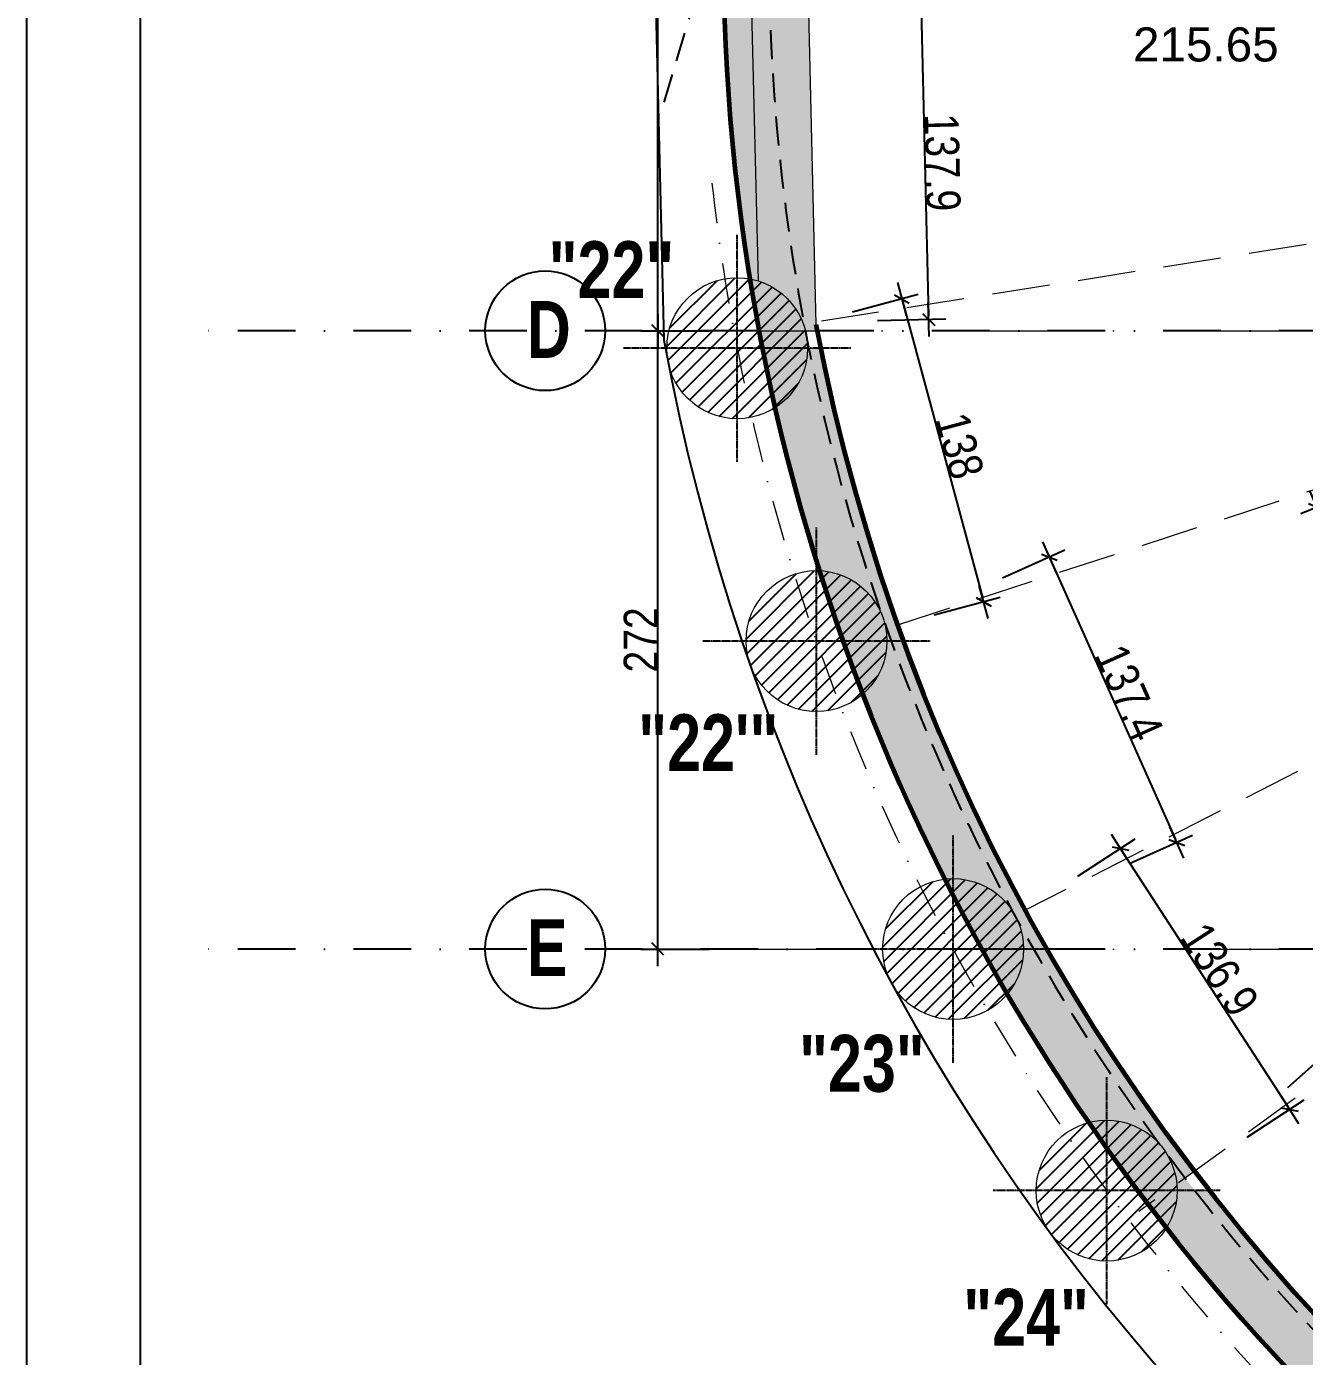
# Model space of a CAD drawing. Header units: millimetres. Extents: x 2049 to 9471, y -43633 to -39431.
# Drawn here: x 2106 to 2669, y -42895 to -42310 of the extents above; entities that cross this region are included whole.
import ezdxf
from ezdxf.enums import TextEntityAlignment as Align

# ---------------------------------------------------------------- set-up
doc = ezdxf.new("R2010")
doc.units = ezdxf.units.MM
doc.linetypes.add('CACHEX2', pattern=[19.05, 12.7, -6.35])
doc.linetypes.add('TIRETPTX2', pattern=[50.8, 25.4, -12.7, 0, -12.7])
for name, color, linetype in [('01-Cad  2', 1, 'Continuous'), ('01_cote_gen', 4, 'Continuous'), ('01_isolant ext', 2, 'TIRETPTX2'), ('01_linteaux', 2, 'Continuous'), ('01_murs_sup', 2, 'CACHEX2'), ('01_poch_murs', 253, 'Continuous'), ('01_texte', 230, 'Continuous'), ('AA_COTES', 2, 'Continuous')]:
    doc.layers.add(name, color=color, linetype=linetype)
for name, color, linetype, lineweight in [('01_murs_coup', 5, 'Continuous', 60), ('01_PIEUX', 5, 'Continuous', 60), ('01_tram_axes', 2, 'TIRETPTX2', 9)]:
    doc.layers.add(name, color=color, linetype=linetype, lineweight=lineweight)
doc.styles.add('impact', font='impact.ttf')
doc.styles.add('MATTE_TXT', font='arial.ttf')
doc.styles.add('STYLE2', font='ARIALN.TTF')
doc.dimstyles.new('JB50', dxfattribs={"dimscale": 0.1, "dimtxt": 150, "dimasz": 15, "dimexe": 0.1, "dimexo": 0.1, "dimgap": 0.09, "dimtad": 1, "dimdec": 1, "dimdsep": 46, "dimtxsty": 'STYLE2', "dimblk1": 'BOND_G', "dimblk2": 'BOND_D', "dimsah": 1, "dimcen": 1.5, "dimdle": 0.01, "dimse1": 1, "dimse2": 1, "dimclrd": 4, "dimclre": 2, "dimclrt": 6, "dimazin": 2, "dimtfac": 2.333333, "dimtdec": 1, "dimtix": 1, "dimtmove": 2, "dimatfit": 3, "dimldrblk": 'BOND_G', "dimfxl": 1, "dimtolj": 1, "dimtzin": 0, "dimarcsym": 0})

# ---------------------------------------------------------------- blocks, each defined once
blk = doc.blocks.new('BOND_G')
at = {"layer": 'AA_COTES', "color": 0}
for p, q in [((0, -5), (0, 15)), ((5, 0), (-5, 0)), ((1.77, 1.77), (-1.77, -1.77))]:
    blk.add_line(p, q, dxfattribs=at)
blk = doc.blocks.new('BOND_D')
at = {"layer": 'AA_COTES', "color": 0}
for p, q in [((0, 5), (0, -15)), ((5, 0), (-5, 0)), ((-1.77, -1.77), (1.77, 1.77))]:
    blk.add_line(p, q, dxfattribs=at)
blk = doc.blocks.new('*D2982')
at = {"layer": '01_cote_gen', "color": 4, "lineweight": -2, "ltscale": 3, "transparency": 16777216}
blk.add_line((2384.13, -42714.11), (2384.13, -42445.11), dxfattribs=at)
at = {"layer": 'Defpoints', "color": 0, "ltscale": 3, "transparency": 16777216}
for p in [(2384.13, -42443.61), (2477.39, -42443.61), (2391.92, -42715.61)]:
    blk.add_point(p, dxfattribs=at)
at = {"layer": '01_cote_gen', "color": 4, "lineweight": -2, "ltscale": 3, "transparency": 16777216, "xscale": 1.5, "yscale": 1.5, "zscale": 1.5}
for name, p, rotation in [('BOND_D', (2384.13, -42443.61), 90), ('BOND_G', (2384.13, -42715.61), 270)]:
    blk.add_blockref(name, p, dxfattribs=dict(at, rotation=rotation))
at = {"layer": '01_cote_gen', "color": 6, "ltscale": 3, "transparency": 16777216, "insert": (2376.59, -42579.61), "char_height": 15, "attachment_point": 5, "rotation": 90, "style": 'STYLE2'}
blk.add_mtext('\\A1;272', dxfattribs=at)
blk = doc.blocks.new('*D2983')
at = {"layer": '01_cote_gen', "color": 4, "lineweight": -2, "ltscale": 3, "transparency": 16777216}
blk.add_line((2384.13, -42442.11), (2384.13, -41835.11), dxfattribs=at)
at = {"layer": 'Defpoints', "color": 0, "ltscale": 3, "transparency": 16777216}
for p in [(2384.13, -41833.61), (2384.13, -41833.61), (2475.85, -42443.61)]:
    blk.add_point(p, dxfattribs=at)
at = {"layer": '01_cote_gen', "color": 4, "lineweight": -2, "ltscale": 3, "transparency": 16777216, "xscale": 1.5, "yscale": 1.5, "zscale": 1.5}
for name, p, rotation in [('BOND_D', (2384.13, -41833.61), 90), ('BOND_G', (2384.13, -42443.61), 270)]:
    blk.add_blockref(name, p, dxfattribs=dict(at, rotation=rotation))
at = {"layer": '01_cote_gen', "color": 6, "ltscale": 3, "transparency": 16777216, "insert": (2376.46, -42138.61), "char_height": 15, "attachment_point": 5, "rotation": 90, "style": 'STYLE2'}
blk.add_mtext('\\A1;610', dxfattribs=at)
blk = doc.blocks.new('*D4855')
at = {"layer": '01_cote_gen', "color": 4, "lineweight": -2, "ltscale": 200, "transparency": 16777216}
blk.add_line((2499.94, -42302.27), (2503.2, -42437.13), dxfattribs=at)
at = {"layer": 'Defpoints', "color": 0, "ltscale": 200, "transparency": 16777216}
for p in [(2450.28, -42301.97), (2503.24, -42438.63), (2453.61, -42439.83)]:
    blk.add_point(p, dxfattribs=at)
at = {"layer": '01_cote_gen', "color": 4, "lineweight": -2, "ltscale": 200, "transparency": 16777216, "xscale": 1.5, "yscale": 1.5, "zscale": 1.5}
for name, p, rotation in [('BOND_G', (2499.9, -42300.77), 91.38534378649425), ('BOND_D', (2503.24, -42438.63), 271.3853437864942)]:
    blk.add_blockref(name, p, dxfattribs=dict(at, rotation=rotation))
at = {"layer": '01_cote_gen', "color": 6, "ltscale": 200, "transparency": 16777216, "insert": (2509.24, -42369.52), "char_height": 15, "attachment_point": 5, "rotation": 271.38534, "style": 'STYLE2'}
blk.add_mtext('\\A1;137.9', dxfattribs=at)
blk = doc.blocks.new('*D4856')
at = {"layer": '01_cote_gen', "color": 4, "lineweight": -2, "ltscale": 200, "transparency": 16777216}
blk.add_line((2678.95, -42762.82), (2767.84, -42862.2), dxfattribs=at)
at = {"layer": 'Defpoints', "color": 0, "ltscale": 200, "transparency": 16777216}
for p in [(2620.17, -42813.39), (2768.84, -42863.32), (2711.06, -42915)]:
    blk.add_point(p, dxfattribs=at)
at = {"layer": '01_cote_gen', "color": 4, "lineweight": -2, "ltscale": 200, "transparency": 16777216, "xscale": 1.5, "yscale": 1.5, "zscale": 1.5}
for name, p, rotation in [('BOND_G', (2677.95, -42761.71), 131.8104908156624), ('BOND_D', (2768.84, -42863.32), 311.8104908156624)]:
    blk.add_blockref(name, p, dxfattribs=dict(at, rotation=rotation))
at = {"layer": '01_cote_gen', "color": 6, "ltscale": 200, "transparency": 16777216, "insert": (2729.11, -42807.4), "char_height": 15, "attachment_point": 5, "rotation": 311.81049, "style": 'STYLE2'}
blk.add_mtext('\\A1;136.3', dxfattribs=at)
blk = doc.blocks.new('*D4857')
at = {"layer": '01_cote_gen', "color": 4, "lineweight": -2, "ltscale": 200, "transparency": 16777216}
blk.add_line((2588.4, -42672.65), (2661.24, -42784.96), dxfattribs=at)
at = {"layer": 'Defpoints', "color": 0, "ltscale": 200, "transparency": 16777216}
for p in [(2545.7, -42698.57), (2662.06, -42786.21), (2620.17, -42813.39)]:
    blk.add_point(p, dxfattribs=at)
at = {"layer": '01_cote_gen', "color": 4, "lineweight": -2, "ltscale": 200, "transparency": 16777216, "xscale": 1.5, "yscale": 1.5, "zscale": 1.5}
for name, p, rotation in [('BOND_G', (2587.59, -42671.4), 122.9685162873514), ('BOND_D', (2662.06, -42786.21), 302.9685162873515)]:
    blk.add_blockref(name, p, dxfattribs=dict(at, rotation=rotation))
at = {"layer": '01_cote_gen', "color": 6, "ltscale": 200, "transparency": 16777216, "insert": (2631.26, -42724.63), "char_height": 15, "attachment_point": 5, "rotation": 302.96852, "style": 'STYLE2'}
blk.add_mtext('\\A1;136.9', dxfattribs=at)
blk = doc.blocks.new('*D4858')
at = {"layer": '01_cote_gen', "color": 4, "lineweight": -2, "ltscale": 200, "transparency": 16777216}
blk.add_line((2556.94, -42544.63), (2611.82, -42667.36), dxfattribs=at)
at = {"layer": 'Defpoints', "color": 0, "ltscale": 200, "transparency": 16777216}
for p in [(2489.6, -42573.1), (2612.43, -42668.73), (2545.7, -42698.57)]:
    blk.add_point(p, dxfattribs=at)
at = {"layer": '01_cote_gen', "color": 4, "lineweight": -2, "ltscale": 200, "transparency": 16777216, "xscale": 1.5, "yscale": 1.5, "zscale": 1.5}
for name, p, rotation in [('BOND_G', (2556.33, -42543.26), 114.0906222186879), ('BOND_D', (2612.43, -42668.73), 294.0906222186879)]:
    blk.add_blockref(name, p, dxfattribs=dict(at, rotation=rotation))
at = {"layer": '01_cote_gen', "color": 6, "ltscale": 200, "transparency": 16777216, "insert": (2591.38, -42602.87), "char_height": 15, "attachment_point": 5, "rotation": 294.09062, "style": 'STYLE2'}
blk.add_mtext('\\A1;137.4', dxfattribs=at)
blk = doc.blocks.new('*D4859')
at = {"layer": '01_cote_gen', "color": 4, "lineweight": -2, "ltscale": 200, "transparency": 16777216}
blk.add_line((2491.82, -42431.07), (2527.02, -42561.44), dxfattribs=at)
at = {"layer": 'Defpoints', "color": 0, "ltscale": 200, "transparency": 16777216}
for p in [(2453.61, -42439.83), (2527.41, -42562.89), (2489.6, -42573.1)]:
    blk.add_point(p, dxfattribs=at)
at = {"layer": '01_cote_gen', "color": 4, "lineweight": -2, "ltscale": 200, "transparency": 16777216, "xscale": 1.5, "yscale": 1.5, "zscale": 1.5}
for name, p, rotation in [('BOND_G', (2491.43, -42429.62), 105.1096058826581), ('BOND_D', (2527.41, -42562.89), 285.1096058826582)]:
    blk.add_blockref(name, p, dxfattribs=dict(at, rotation=rotation))
at = {"layer": '01_cote_gen', "color": 6, "ltscale": 200, "transparency": 16777216, "insert": (2516.82, -42494.26), "char_height": 15, "attachment_point": 5, "rotation": 285.10961, "style": 'STYLE2'}
blk.add_mtext('\\A1;138', dxfattribs=at)
blk = doc.blocks.new('*D4862')
at = {"layer": '01_cote_gen', "color": 4, "lineweight": -2, "ltscale": 200, "transparency": 16777216}
blk.add_line((2708.73, -42605.33), (2674.44, -42522.57), dxfattribs=at)
at = {"layer": 'Defpoints', "color": 0, "ltscale": 200, "transparency": 16777216}
for p in [(2762.92, -42484.29), (2673.87, -42521.18), (2798.35, -42569.83)]:
    blk.add_point(p, dxfattribs=at)
at = {"layer": '01_cote_gen', "color": 4, "lineweight": -2, "ltscale": 200, "transparency": 16777216, "xscale": 1.5, "yscale": 1.5, "zscale": 1.5}
for name, p, rotation in [('BOND_D', (2673.87, -42521.18), 112.5005295350472), ('BOND_G', (2709.3, -42606.72), 292.5005295350472)]:
    blk.add_blockref(name, p, dxfattribs=dict(at, rotation=rotation))
at = {"layer": '01_cote_gen', "color": 6, "ltscale": 200, "transparency": 16777216, "insert": (2698.67, -42561.02), "char_height": 15, "attachment_point": 5, "rotation": 292.50053, "style": 'STYLE2'}
blk.add_mtext('\\A1;92.6', dxfattribs=at)

msp = doc.modelspace()

# ---------------------------------------------------------------- hatches: boundary and pattern name
at = {"layer": '01_murs_sup', "ltscale": 200}
h = msp.add_hatch(dxfattribs=at)
h.set_pattern_fill('DASH', color=256, scale=2.5, angle=135)
h.set_pattern_definition([(135, (-9275.435, 6358.231), (-11.2253202, 9e-16), [7.9375, -7.9375])])
h.paths.add_polyline_path([(4382.05, -42435.61), (4193.05, -42435.61), (4193.05, -42262.93), (4173.05, -42262.93), (4173.05, -42451.61), (4382.05, -42451.61)])
edge = h.paths.add_edge_path()
edge.add_line((4172.97, -42605.58), (4172.97, -42545.58))
edge.add_arc((3323.96, -42275.27), 891, 161.49792, 342.33988, ccw=False)
edge.add_line((2479.02, -41992.53), (2571.63, -41686.43))
edge.add_line((2571.63, -41686.43), (2550.74, -41686.43))
edge.add_line((2550.74, -41686.43), (2459.96, -41986.46))
edge.add_arc((3323.96, -42275.27), 911, 161.51633, 338.74143)
edge = h.paths.add_edge_path()
edge.add_line((4198.06, -42459.61), (4172.97, -42459.61))
edge.add_line((4172.97, -42459.61), (4172.97, -42605.58))
edge.add_arc((3841.01, -42461.83), 361.75, 336.58509, 350.74655)
edge.add_line((4198.06, -42520), (4198.06, -42459.61))
at = {"layer": '01_poch_murs', "ltscale": 200}
h = msp.add_hatch(color=256, dxfattribs=at)
h.dxf.hatch_style = 1
h.paths.add_polyline_path([(2667.99, -41532.26), (2660.85, -41532.26, -0.390102), (2632.42, -41563.15), (2605.86, -41651.69, -0.226969), (2617.41, -41675.83), (2624.86, -41675.83)])
h.paths.add_polyline_path([(2624.86, -41675.83), (2617.41, -41675.83, -0.386646), (2589.35, -41706.69), (2562.7, -41795.49, -0.223798), (2573.97, -41819.4), (2581.73, -41819.4)])
h.paths.add_polyline_path([(2581.73, -41819.4), (2573.97, -41819.4, -0.38318), (2546.28, -41850.22), (2519.55, -41939.31, -0.220614), (2530.53, -41962.97), (2538.6, -41962.97)])
h.paths.add_polyline_path([(2536.12, -41971.25, -0.201639), (2537.23, -41967.54), (2538.6, -41962.97), (2530.53, -41962.97, -0.379705), (2503.22, -41993.75), (2476.61, -42082.44, -0.233236), (2488.74, -42107.04), (2495.33, -42107.04)])
h.paths.add_polyline_path([(2495.33, -42107.04), (2488.74, -42107.04, -0.393592), (2459.94, -42137.96), (2433.46, -42226.11, -0.233155), (2445.59, -42250.7), (2452.17, -42250.7)])
h.paths.add_polyline_path([(2449.27, -42260.36), (2452.17, -42250.7), (2445.59, -42250.7, -0.319501), (2424.74, -42279.99), (2428.17, -42421.68, -0.26068), (2449.03, -42443.61), (2454.18, -42443.61, -0.001078), (2453.46, -42439.86), (2453.61, -42439.83)])
h.paths.add_polyline_path([(2455.7, -42451.29), (2450, -42451.29, -0.255402), (2435.74, -42477.38, 0.020411), (2455.18, -42549.14, -0.402108), (2484.89, -42580.12), (2492.13, -42580.12, -0.037829)])
at = {"layer": '01_poch_murs'}
h = msp.add_hatch(dxfattribs=at)
h.set_pattern_fill('ANSI31', color=256, scale=1.5)
h.set_pattern_definition([(45, (-15789.6937, -33748.0256), (-3.367596, 3.367596), [])])
h.paths.add_polyline_path([(2419, -42420.29, 0.414214), (2388, -42451.29), (2419, -42451.29)])
h.paths.add_polyline_path([(2419, -42451.29), (2388, -42451.29, 0.414214), (2419, -42482.29)])
h.paths.add_polyline_path([(2419, -42420.29), (2419, -42451.29), (2450, -42451.29, 0.414214)])
h.paths.add_polyline_path([(2450, -42451.29), (2419, -42451.29), (2419, -42482.29, 0.414214)])
h = msp.add_hatch(dxfattribs=at)
h.set_pattern_fill('ANSI31', color=256, scale=1.5)
h.set_pattern_definition([(45, (-15754.7987, -33876.8474), (-3.367596, 3.367596), [])])
h.paths.add_polyline_path([(2453.89, -42549.12, 0.414214), (2422.89, -42580.12), (2453.89, -42580.12)])
h.paths.add_polyline_path([(2453.89, -42580.12), (2422.89, -42580.12, 0.414214), (2453.89, -42611.12)])
h.paths.add_polyline_path([(2453.89, -42549.12), (2453.89, -42580.12), (2484.89, -42580.12, 0.414214)])
h.paths.add_polyline_path([(2484.89, -42580.12), (2453.89, -42580.12), (2453.89, -42611.12, 0.414214)])
at = {"layer": '01_poch_murs', "ltscale": 200}
h = msp.add_hatch(color=256, dxfattribs=at)
h.dxf.hatch_style = 1
h.paths.add_polyline_path([(2492.13, -42580.12), (2484.89, -42580.12, -0.217157), (2474.23, -42603.51, 0.024426), (2510.29, -42684.83, -0.449634), (2544.99, -42715.61), (2555.21, -42715.61, -0.042247)])
h.paths.add_polyline_path([(2555.21, -42715.61), (2544.99, -42715.61, -0.175368), (2537.81, -42735.45, 0.018368), (2573.7, -42791.92, -0.462741), (2612.42, -42819.01), (2620.17, -42813.39, -0.03316)])
h.paths.add_polyline_path([(2626.77, -42821.9), (2612.56, -42821.9, -0.140334), (2607.86, -42838.31, 0.039537), (2705.42, -42944.02, -0.119936), (2719.66, -42940.56), (2719.66, -42923.13, -0.038827)])
h.paths.add_polyline_path([(2719.66, -42923.13), (2719.66, -42940.56, -0.414214), (2750.66, -42971.56, -0.084286), (2748.92, -42981.79, 0.030117), (2837.97, -43045.77, -0.166801), (2857.01, -43039.23), (2857.01, -43028.19, -0.048907)])
h.paths.add_polyline_path([(2857.01, -43028.19), (2857.01, -43039.23, -0.414214), (2888.01, -43070.23, -0.038185), (2887.65, -43074.95, 0.023759), (2965.48, -43112.75, -0.207761), (2988.14, -43102.91), (2988.14, -43095.13, -0.041616)])
h.paths.add_polyline_path([(2988.14, -43095.13), (2988.14, -43102.91, -0.41258), (3019.14, -43133.74, 0.024839), (3105.78, -43159.74, -0.253868), (3131.77, -43145.64), (3131.77, -43140.16, -0.04255)])
h.paths.add_polyline_path([(3277.34, -43160.04, -0.041527), (3131.77, -43140.16), (3131.77, -43145.64, -0.369223), (3162.39, -43171.82, 0.023966), (3248.93, -43183.17, -0.298052), (3277.34, -43164.59)])
at = {"layer": '01_poch_murs'}
h = msp.add_hatch(dxfattribs=at)
h.set_pattern_fill('ANSI31', color=256, scale=1.5)
h.set_pattern_definition([(45, (-15694.7063, -34012.342), (-3.367596, 3.367596), [])])
h.paths.add_polyline_path([(2513.99, -42684.61, 0.414214), (2482.99, -42715.61), (2513.99, -42715.61)])
h.paths.add_polyline_path([(2513.99, -42715.61), (2482.99, -42715.61, 0.414214), (2513.99, -42746.61)])
h.paths.add_polyline_path([(2513.99, -42684.61), (2513.99, -42715.61), (2544.99, -42715.61, 0.414214)])
h.paths.add_polyline_path([(2544.99, -42715.61), (2513.99, -42715.61), (2513.99, -42746.61, 0.414214)])
h = msp.add_hatch(dxfattribs=at)
h.set_pattern_fill('ANSI31', color=256, scale=1.5)
h.set_pattern_definition([(45, (-15627.134, -34118.6363), (-3.367596, 3.367596), [])])
h.paths.add_polyline_path([(2581.56, -42790.9, 0.414214), (2550.56, -42821.9), (2581.56, -42821.9)])
h.paths.add_polyline_path([(2581.56, -42821.9), (2550.56, -42821.9, 0.414214), (2581.56, -42852.9)])
h.paths.add_polyline_path([(2581.56, -42790.9), (2581.56, -42821.9), (2612.56, -42821.9, 0.414214)])
h.paths.add_polyline_path([(2612.56, -42821.9), (2581.56, -42821.9), (2581.56, -42852.9, 0.414214)])

# ---------------------------------------------------------------- linework, layer by layer
at = {"layer": '01-Cad  2'}
for p, q in [((2106.37, -39433.32, 9.99), (2106.37, -43633.32, -5.46)), ((2156.37, -39483.32, -0.3), (2156.37, -43583.32, -0.3))]:
    msp.add_line(p, q, dxfattribs=at)
at = {"layer": '01_isolant ext'}
for p, q in [((4464.24, -42443.61), (2179.1, -42443.61)), ((4464.24, -42715.61), (2179.1, -42715.61))]:
    msp.add_line(p, q, dxfattribs=at)
at = {"layer": '01_linteaux', "linetype": 'Continuous', "ltscale": 0.05}
msp.add_line((2382.04, -42251.46), (2386.79, -42447.8), dxfattribs=at)
at = {"layer": '01_linteaux', "linetype": 'TIRETPTX2', "ltscale": 0.01}
for p, q in [((2419, -42501.29), (2419, -42401.29)), ((2469, -42451.29), (2369, -42451.29)), ((2453.89, -42630.12), (2453.89, -42530.12)), ((2503.89, -42580.12), (2403.89, -42580.12)), ((2513.99, -42765.61), (2513.99, -42665.61)), ((2563.99, -42715.61), (2463.99, -42715.61)), ((2581.56, -42871.9), (2581.56, -42771.9)), ((2631.56, -42821.9), (2531.56, -42821.9))]:
    msp.add_line(p, q, dxfattribs=at)
at = {"layer": '01_linteaux', "linetype": 'Continuous', "ltscale": 0.05}
msp.add_arc((3324.04, -42275.27), 953, 190.4302, 319.787, dxfattribs=at)
at = {"layer": '01_murs_coup', "ltscale": 0.1}
for radius, start, end in [(911, 161.51633, 338.7414), (886, 190.7667, 343.38543)]:
    msp.add_arc((3324.04, -42275.27), radius, start, end, dxfattribs=at)
at = {"layer": '01_murs_sup'}
msp.add_line((2386.87, -42343.02), (2492.58, -41990.88), dxfattribs=at)
for centre, radius, start, end in [((3323.96, -42275.27), 911, 161.51633, 343.63495), ((3323.96, -42275.27), 891, 161.49792, 342.3403), ((3324.04, -42275.27), 911, 192.81788, 206.71595), ((3324.04, -42275.27), 911, 210.33993, 214.54921), ((3324.04, -42275.27), 911, 218.17319, 227.22976)]:
    msp.add_arc(centre, radius, start, end, dxfattribs=at)
at = {"layer": '01_PIEUX', "linetype": 'Continuous', "lineweight": 5}
for p, q in [((2449.27, -42260.36), (2453.64, -42440.79)), ((2424.74, -42279.99), (2428.17, -42421.68))]:
    msp.add_line(p, q, dxfattribs=at)
for centre in [(2419, -42451.29), (2453.89, -42580.12), (2513.99, -42715.61), (2581.56, -42821.9)]:
    msp.add_circle(centre, 31, dxfattribs=at)
at = {"layer": '01_poch_murs', "linetype": 'CACHEX2', "lineweight": 5, "ltscale": 2}
for p, q in [((3007.98, -42352.03), (2453.61, -42439.83)), ((3019.7, -42400.86), (2489.6, -42573.1)), ((3038.92, -42447.26), (2545.7, -42698.57)), ((3065.17, -42490.08), (2595.73, -42831.14))]:
    msp.add_line(p, q, dxfattribs=at)
at = {"layer": '01_texte'}
for centre in [(2334.53, -42443.61), (2334.53, -42715.61)]:
    msp.add_circle(centre, 26.34, dxfattribs=at)
at = {"layer": '01_tram_axes', "color": 253, "ltscale": 2}
for p, q in [((2406.63, -42443.61), (7041.34, -42443.61)), ((2406.63, -42715.61), (7041.34, -42715.61))]:
    msp.add_line(p, q, dxfattribs=at)
at = {"layer": '01_tram_axes', "ltscale": 0.7}
msp.add_arc((3324.04, -42275.27), 922, 186.43891, 321.92875, dxfattribs=at)

# ---------------------------------------------------------------- texts
at = {"layer": '01_texte', "style": 'MATTE_TXT'}
msp.add_text('215.65', height=15, dxfattribs=at).set_placement((2593.14, -42325.13))
at = {"layer": '01_texte', "style": 'impact'}
for s, p in [('"22"', (2363.69, -42436.73)), ('"22\'"', (2406.28, -42644.84)), ('"23"', (2473.87, -42785.87)), ('"24"', (2546.09, -42897.63))]:
    msp.add_text(s, height=25, rotation=0, dxfattribs=at).set_placement(p, align=Align.BOTTOM_CENTER)
for s, p in [('D', (2326.43, -42455.52)), ('E', (2326.43, -42727.52))]:
    msp.add_text(s, height=25, rotation=0, dxfattribs=at).set_placement(p)

# ---------------------------------------------------------------- dimensions: what is measured, and where the dimension line sits
at = {"layer": '01_cote_gen', "ltscale": 3}
for base, p1, p2, picture, middle in [((2384.13, -41833.61), (2475.85, -42443.61), (2384.13, -41833.61), '*D2983', (2376.46, -42138.61)), ((2384.13, -42443.61), (2391.92, -42715.61), (2477.39, -42443.61), '*D2982', (2376.59, -42579.61))]:
    dim = msp.add_linear_dim(base=base, p1=p1, p2=p2, angle=90, dimstyle='JB50', dxfattribs=at)
    dim.commit()
    dim.dimension.update_dxf_attribs({"geometry": picture, "text_midpoint": middle})
at = {"layer": '01_cote_gen', "ltscale": 200}
for p1, p2, distance, picture, middle in [((2450.28, -42301.97), (2453.61, -42439.83), 49.64, '*D4855', (2509.24, -42369.52)), ((2453.61, -42439.83), (2489.6, -42573.1), 39.17, '*D4859', (2516.82, -42494.26)), ((2798.35, -42569.83), (2762.92, -42484.29), 96.39, '*D4862', (2698.67, -42561.02)), ((2489.6, -42573.1), (2545.7, -42698.57), 73.1, '*D4858', (2591.38, -42602.87)), ((2545.7, -42698.57), (2620.17, -42813.39), 49.93, '*D4857', (2631.26, -42724.63)), ((2620.17, -42813.39), (2711.06, -42915), 77.52, '*D4856', (2729.11, -42807.4))]:
    dim = msp.add_aligned_dim(p1=p1, p2=p2, distance=distance, dimstyle='JB50', dxfattribs=at)
    dim.commit()
    dim.dimension.update_dxf_attribs({"geometry": picture, "text_midpoint": middle})

doc.saveas('drawing.dxf')
